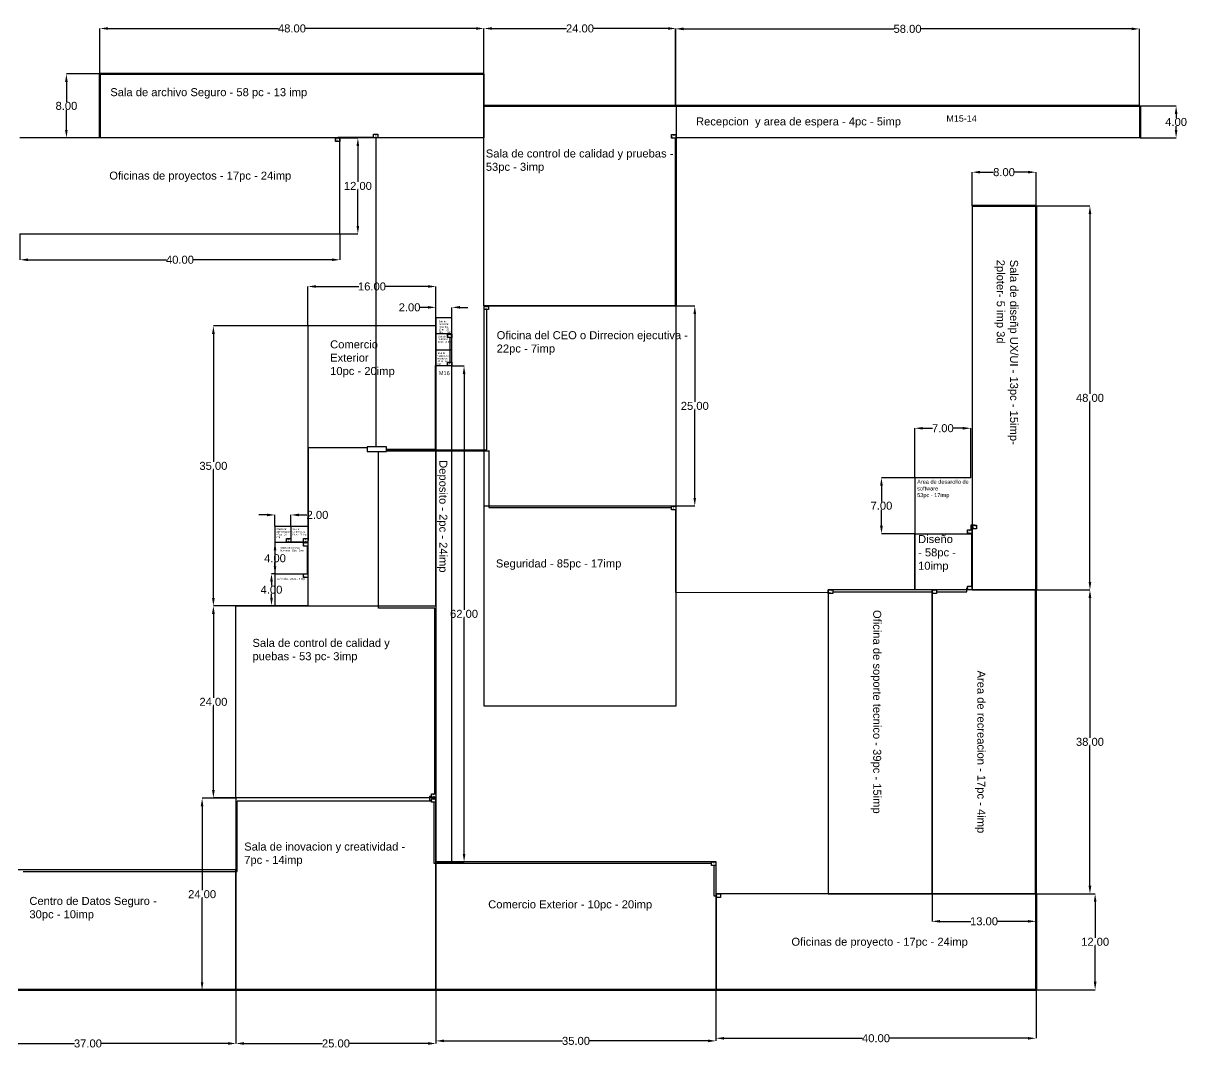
# Model space of a CAD drawing. Header units: metres. Extents: x 0 to 231, y 0 to 187.
# Drawn here: x 85.9 to 231.4, y 58.6 to 186.8 of the extents above; entities that cross this region are included whole.
import ezdxf

# ---------------------------------------------------------------- set-up
doc = ezdxf.new("R2010")
doc.units = ezdxf.units.M
doc.styles.get("Standard").update_dxf_attribs({"font": 'arial.ttf'})
doc.dimstyles.new('Cotas', dxfattribs={"dimscale": 0.001, "dimtxt": 1000, "dimasz": 1000, "dimexe": 0.18, "dimexo": 0.0625, "dimgap": 0.09, "dimtad": 0, "dimtih": 1, "dimtoh": 1, "dimzin": 0, "dimdsep": 46, "dimtxsty": 'Standard', "dimcen": 0.09, "dimclrd": 1, "dimclre": 1, "dimadec": 0, "dimazin": 0, "dimtfac": 1, "dimtofl": 0, "dimtmove": 0, "dimatfit": 3, "dimfxl": 1, "dimtolj": 1, "dimtzin": 0, "dimarcsym": 0})

# ---------------------------------------------------------------- blocks, each defined once
blk = doc.blocks.new('*D1')
at = {"color": 1, "lineweight": -2, "transparency": 16777216}
for p, q in [((143.53, 176.48), (143.53, 186.17)), ((144.53, 186.17), (153.84, 186.17)), ((166.53, 186.17), (157.23, 186.17)), ((167.53, 176.48), (167.53, 186.17))]:
    blk.add_line(p, q, dxfattribs=at)
at = {"color": 1, "transparency": 16777216}
for points in [[(144.53, 186.33), (144.53, 186), (143.53, 186.17)], [(166.53, 186.33), (166.53, 186), (167.53, 186.17)]]:
    blk.add_solid(points, dxfattribs=at)
at = {"layer": 'Defpoints', "color": 0, "transparency": 16777216}
for p in [(167.53, 186.17), (143.53, 176.48), (167.53, 176.48)]:
    blk.add_point(p, dxfattribs=at)
at = {"color": 0, "transparency": 16777216, "insert": (155.53, 186.17), "char_height": 1, "attachment_point": 5}
blk.add_mtext('\\A1;24.00', dxfattribs=at)
blk = doc.blocks.new('*D5')
at = {"color": 1, "lineweight": -2, "transparency": 16777216}
for p, q in [((75.53, 65.98), (75.53, 59.27)), ((112.53, 65.98), (112.53, 59.27)), ((76.53, 59.27), (92.35, 59.27)), ((111.53, 59.27), (95.72, 59.27))]:
    blk.add_line(p, q, dxfattribs=at)
at = {"color": 1, "transparency": 16777216}
for points in [[(76.53, 59.44), (76.53, 59.1), (75.53, 59.27)], [(111.53, 59.44), (111.53, 59.1), (112.53, 59.27)]]:
    blk.add_solid(points, dxfattribs=at)
at = {"layer": 'Defpoints', "color": 0, "transparency": 16777216}
for p in [(75.53, 65.98), (112.53, 65.98), (112.53, 59.27)]:
    blk.add_point(p, dxfattribs=at)
at = {"color": 0, "transparency": 16777216, "insert": (94.03, 59.27), "char_height": 1, "attachment_point": 5}
blk.add_mtext('\\A1;37.00', dxfattribs=at)
blk = doc.blocks.new('*D6')
at = {"color": 1, "lineweight": -2, "transparency": 16777216}
for p, q in [((112.53, 65.98), (112.53, 59.27)), ((137.53, 65.98), (137.53, 59.27)), ((113.53, 59.27), (123.34, 59.27)), ((136.53, 59.27), (126.73, 59.27))]:
    blk.add_line(p, q, dxfattribs=at)
at = {"color": 1, "transparency": 16777216}
for points in [[(113.53, 59.44), (113.53, 59.1), (112.53, 59.27)], [(136.53, 59.44), (136.53, 59.1), (137.53, 59.27)]]:
    blk.add_solid(points, dxfattribs=at)
at = {"layer": 'Defpoints', "color": 0, "transparency": 16777216}
for p in [(112.53, 65.98), (137.53, 65.98), (137.53, 59.27)]:
    blk.add_point(p, dxfattribs=at)
at = {"color": 0, "transparency": 16777216, "insert": (125.03, 59.27), "char_height": 1, "attachment_point": 5}
blk.add_mtext('\\A1;25.00', dxfattribs=at)
blk = doc.blocks.new('*D7')
at = {"color": 1, "lineweight": -2, "transparency": 16777216}
for p, q in [((137.53, 65.98), (137.53, 59.59)), ((172.53, 65.98), (172.53, 59.59)), ((138.53, 59.59), (153.35, 59.59)), ((171.53, 59.59), (156.72, 59.59))]:
    blk.add_line(p, q, dxfattribs=at)
at = {"color": 1, "transparency": 16777216}
for points in [[(138.53, 59.76), (138.53, 59.43), (137.53, 59.59)], [(171.53, 59.76), (171.53, 59.43), (172.53, 59.59)]]:
    blk.add_solid(points, dxfattribs=at)
at = {"layer": 'Defpoints', "color": 0, "transparency": 16777216}
for p in [(137.53, 65.98), (172.53, 65.98), (172.53, 59.59)]:
    blk.add_point(p, dxfattribs=at)
at = {"color": 0, "transparency": 16777216, "insert": (155.03, 59.59), "char_height": 1, "attachment_point": 5}
blk.add_mtext('\\A1;35.00', dxfattribs=at)
blk = doc.blocks.new('*D8')
at = {"color": 1, "lineweight": -2, "transparency": 16777216}
for p, q in [((172.53, 65.98), (172.53, 59.92)), ((212.53, 65.98), (212.53, 59.92)), ((173.53, 59.92), (190.83, 59.92)), ((211.53, 59.92), (194.24, 59.92))]:
    blk.add_line(p, q, dxfattribs=at)
at = {"color": 1, "transparency": 16777216}
for points in [[(173.53, 60.08), (173.53, 59.75), (172.53, 59.92)], [(211.53, 60.08), (211.53, 59.75), (212.53, 59.92)]]:
    blk.add_solid(points, dxfattribs=at)
at = {"layer": 'Defpoints', "color": 0, "transparency": 16777216}
for p in [(172.53, 65.98), (212.53, 65.98), (212.53, 59.92)]:
    blk.add_point(p, dxfattribs=at)
at = {"color": 0, "transparency": 16777216, "insert": (192.53, 59.92), "char_height": 1, "attachment_point": 5}
blk.add_mtext('\\A1;40.00', dxfattribs=at)
blk = doc.blocks.new('*D9')
at = {"color": 1, "lineweight": -2, "transparency": 16777216}
for p, q in [((212.53, 77.98), (219.92, 77.98)), ((219.92, 76.98), (219.92, 72.49)), ((219.92, 66.98), (219.92, 71.47)), ((212.53, 65.98), (219.92, 65.98))]:
    blk.add_line(p, q, dxfattribs=at)
at = {"color": 1, "transparency": 16777216}
for points in [[(219.75, 76.98), (220.09, 76.98), (219.92, 77.98)], [(219.75, 66.98), (220.09, 66.98), (219.92, 65.98)]]:
    blk.add_solid(points, dxfattribs=at)
at = {"layer": 'Defpoints', "color": 0, "transparency": 16777216}
for p in [(212.53, 77.98), (219.92, 77.98), (212.53, 65.98)]:
    blk.add_point(p, dxfattribs=at)
at = {"color": 0, "transparency": 16777216, "insert": (219.92, 71.98), "char_height": 1, "attachment_point": 5}
blk.add_mtext('\\A1;12.00', dxfattribs=at)
blk = doc.blocks.new('*D10')
at = {"color": 1, "lineweight": -2, "transparency": 16777216}
for p, q in [((212.53, 163.98), (219.27, 163.98)), ((219.27, 162.98), (219.27, 140.49)), ((219.27, 116.98), (219.27, 139.47)), ((212.53, 115.98), (219.27, 115.98))]:
    blk.add_line(p, q, dxfattribs=at)
at = {"color": 1, "transparency": 16777216}
for points in [[(219.1, 162.98), (219.44, 162.98), (219.27, 163.98)], [(219.1, 116.98), (219.44, 116.98), (219.27, 115.98)]]:
    blk.add_solid(points, dxfattribs=at)
at = {"layer": 'Defpoints', "color": 0, "transparency": 16777216}
for p in [(212.53, 163.98), (219.27, 163.98), (212.53, 115.98)]:
    blk.add_point(p, dxfattribs=at)
at = {"color": 0, "transparency": 16777216, "insert": (219.27, 139.98), "char_height": 1, "attachment_point": 5}
blk.add_mtext('\\A1;48.00', dxfattribs=at)
blk = doc.blocks.new('*D12')
at = {"color": 1, "lineweight": -2, "transparency": 16777216}
for p, q in [((121.53, 148.98), (121.53, 153.91)), ((122.53, 153.91), (127.89, 153.91)), ((136.53, 153.91), (131.17, 153.91)), ((137.53, 148.98), (137.53, 153.91))]:
    blk.add_line(p, q, dxfattribs=at)
at = {"color": 1, "transparency": 16777216}
for points in [[(122.53, 154.08), (122.53, 153.75), (121.53, 153.91)], [(136.53, 154.08), (136.53, 153.75), (137.53, 153.91)]]:
    blk.add_solid(points, dxfattribs=at)
at = {"layer": 'Defpoints', "color": 0, "transparency": 16777216}
for p in [(137.53, 153.91), (121.53, 148.98), (137.53, 148.98)]:
    blk.add_point(p, dxfattribs=at)
at = {"color": 0, "transparency": 16777216, "insert": (129.53, 153.91), "char_height": 1, "attachment_point": 5}
blk.add_mtext('\\A1;16.00', dxfattribs=at)
blk = doc.blocks.new('*D13')
at = {"color": 1, "lineweight": -2, "transparency": 16777216}
for p, q in [((136.53, 151.3), (135.53, 151.3)), ((137.53, 149.98), (137.53, 151.3)), ((139.53, 149.98), (139.53, 151.3)), ((140.53, 151.3), (141.53, 151.3))]:
    blk.add_line(p, q, dxfattribs=at)
at = {"color": 1, "transparency": 16777216}
for points in [[(136.53, 151.47), (136.53, 151.14), (137.53, 151.3)], [(140.53, 151.47), (140.53, 151.14), (139.53, 151.3)]]:
    blk.add_solid(points, dxfattribs=at)
at = {"layer": 'Defpoints', "color": 0, "transparency": 16777216}
for p in [(137.53, 151.3), (137.53, 149.98), (139.53, 149.98)]:
    blk.add_point(p, dxfattribs=at)
at = {"color": 0, "transparency": 16777216, "insert": (134.23, 151.3), "char_height": 1, "attachment_point": 5}
blk.add_mtext('\\A1;2.00', dxfattribs=at)
blk = doc.blocks.new('*D14')
at = {"color": 1, "lineweight": -2, "transparency": 16777216}
for p, q in [((139.53, 143.98), (141.04, 143.98)), ((141.04, 142.98), (141.04, 113.49)), ((141.04, 82.98), (141.04, 112.47)), ((139.53, 81.98), (141.04, 81.98))]:
    blk.add_line(p, q, dxfattribs=at)
at = {"color": 1, "transparency": 16777216}
for points in [[(140.88, 142.98), (141.21, 142.98), (141.04, 143.98)], [(140.88, 82.98), (141.21, 82.98), (141.04, 81.98)]]:
    blk.add_solid(points, dxfattribs=at)
at = {"layer": 'Defpoints', "color": 0, "transparency": 16777216}
for p in [(139.53, 143.98), (139.53, 81.98), (141.04, 81.98)]:
    blk.add_point(p, dxfattribs=at)
at = {"color": 0, "transparency": 16777216, "insert": (141.04, 112.98), "char_height": 1, "attachment_point": 5}
blk.add_mtext('\\A1;62.00', dxfattribs=at)
blk = doc.blocks.new('*D15')
at = {"color": 1, "lineweight": -2, "transparency": 16777216}
for p, q in [((112.53, 113.98), (109.71, 113.98)), ((109.71, 112.98), (109.71, 102.49)), ((109.71, 90.98), (109.71, 101.47)), ((112.53, 89.98), (109.71, 89.98))]:
    blk.add_line(p, q, dxfattribs=at)
at = {"color": 1, "transparency": 16777216}
for points in [[(109.54, 112.98), (109.88, 112.98), (109.71, 113.98)], [(109.54, 90.98), (109.88, 90.98), (109.71, 89.98)]]:
    blk.add_solid(points, dxfattribs=at)
at = {"layer": 'Defpoints', "color": 0, "transparency": 16777216}
for p in [(112.53, 113.98), (109.71, 89.98), (112.53, 89.98)]:
    blk.add_point(p, dxfattribs=at)
at = {"color": 0, "transparency": 16777216, "insert": (109.71, 101.98), "char_height": 1, "attachment_point": 5}
blk.add_mtext('\\A1;24.00', dxfattribs=at)
blk = doc.blocks.new('*D16')
at = {"color": 1, "lineweight": -2, "transparency": 16777216}
for p, q in [((116.41, 125.35), (115.41, 125.35)), ((117.41, 123.93), (117.41, 125.35)), ((119.41, 123.93), (119.41, 125.35)), ((120.41, 125.35), (121.41, 125.35))]:
    blk.add_line(p, q, dxfattribs=at)
at = {"color": 1, "transparency": 16777216}
for points in [[(116.41, 125.52), (116.41, 125.18), (117.41, 125.35)], [(120.41, 125.52), (120.41, 125.18), (119.41, 125.35)]]:
    blk.add_solid(points, dxfattribs=at)
at = {"layer": 'Defpoints', "color": 0, "transparency": 16777216}
for p in [(119.41, 125.35), (117.41, 123.93), (119.41, 123.93)]:
    blk.add_point(p, dxfattribs=at)
at = {"color": 0, "transparency": 16777216, "insert": (122.72, 125.35), "char_height": 1, "attachment_point": 5}
blk.add_mtext('\\A1;2.00', dxfattribs=at)
blk = doc.blocks.new('*D17')
at = {"color": 1, "lineweight": -2, "transparency": 16777216}
for p, q in [((197.38, 130), (193.21, 130)), ((193.21, 129), (193.21, 127.01)), ((193.21, 124), (193.21, 125.99)), ((197.38, 123), (193.21, 123))]:
    blk.add_line(p, q, dxfattribs=at)
at = {"color": 1, "transparency": 16777216}
for points in [[(193.04, 129), (193.38, 129), (193.21, 130)], [(193.04, 124), (193.38, 124), (193.21, 123)]]:
    blk.add_solid(points, dxfattribs=at)
at = {"layer": 'Defpoints', "color": 0, "transparency": 16777216}
for p in [(197.38, 130), (193.21, 123), (197.38, 123)]:
    blk.add_point(p, dxfattribs=at)
at = {"color": 0, "transparency": 16777216, "insert": (193.21, 126.5), "char_height": 1, "attachment_point": 5}
blk.add_mtext('\\A1;7.00', dxfattribs=at)
blk = doc.blocks.new('*D18')
at = {"color": 1, "lineweight": -2, "transparency": 16777216}
for p, q in [((167.53, 151.48), (169.88, 151.48)), ((169.88, 150.48), (169.88, 139.49)), ((169.88, 127.48), (169.88, 138.47)), ((167.53, 126.48), (169.88, 126.48))]:
    blk.add_line(p, q, dxfattribs=at)
at = {"color": 1, "transparency": 16777216}
for points in [[(169.71, 150.48), (170.04, 150.48), (169.88, 151.48)], [(169.71, 127.48), (170.04, 127.48), (169.88, 126.48)]]:
    blk.add_solid(points, dxfattribs=at)
at = {"layer": 'Defpoints', "color": 0, "transparency": 16777216}
for p in [(167.53, 151.48), (167.53, 126.48), (169.88, 126.48)]:
    blk.add_point(p, dxfattribs=at)
at = {"color": 0, "transparency": 16777216, "insert": (169.88, 138.98), "char_height": 1, "attachment_point": 5}
blk.add_mtext('\\A1;25.00', dxfattribs=at)
blk = doc.blocks.new('*D19')
at = {"color": 1, "lineweight": -2, "transparency": 16777216}
for p, q in [((199.53, 77.98), (199.53, 74.54)), ((212.53, 77.98), (212.53, 74.54)), ((200.53, 74.54), (204.39, 74.54)), ((211.53, 74.54), (207.67, 74.54))]:
    blk.add_line(p, q, dxfattribs=at)
at = {"color": 1, "transparency": 16777216}
for points in [[(200.53, 74.71), (200.53, 74.38), (199.53, 74.54)], [(211.53, 74.71), (211.53, 74.38), (212.53, 74.54)]]:
    blk.add_solid(points, dxfattribs=at)
at = {"layer": 'Defpoints', "color": 0, "transparency": 16777216}
for p in [(199.53, 77.98), (212.53, 77.98), (212.53, 74.54)]:
    blk.add_point(p, dxfattribs=at)
at = {"color": 0, "transparency": 16777216, "insert": (206.03, 74.54), "char_height": 1, "attachment_point": 5}
blk.add_mtext('\\A1;13.00', dxfattribs=at)
blk = doc.blocks.new('*D20')
at = {"color": 1, "lineweight": -2, "transparency": 16777216}
for p, q in [((112.53, 89.93), (108.3, 89.93)), ((108.3, 88.93), (108.3, 78.44)), ((108.3, 66.93), (108.3, 77.42)), ((112.53, 65.93), (108.3, 65.93))]:
    blk.add_line(p, q, dxfattribs=at)
at = {"color": 1, "transparency": 16777216}
for points in [[(108.13, 88.93), (108.46, 88.93), (108.3, 89.93)], [(108.13, 66.93), (108.46, 66.93), (108.3, 65.93)]]:
    blk.add_solid(points, dxfattribs=at)
at = {"layer": 'Defpoints', "color": 0, "transparency": 16777216}
for p in [(112.53, 89.93), (108.3, 65.93), (112.53, 65.93)]:
    blk.add_point(p, dxfattribs=at)
at = {"color": 0, "transparency": 16777216, "insert": (108.3, 77.93), "char_height": 1, "attachment_point": 5}
blk.add_mtext('\\A1;24.00', dxfattribs=at)
blk = doc.blocks.new('*D21')
at = {"color": 1, "lineweight": -2, "transparency": 16777216}
for p, q in [((85.53, 160.48), (85.53, 157.25)), ((125.53, 160.48), (125.53, 157.25)), ((86.53, 157.25), (103.83, 157.25)), ((124.53, 157.25), (107.24, 157.25))]:
    blk.add_line(p, q, dxfattribs=at)
at = {"color": 1, "transparency": 16777216}
for points in [[(86.53, 157.42), (86.53, 157.09), (85.53, 157.25)], [(124.53, 157.42), (124.53, 157.09), (125.53, 157.25)]]:
    blk.add_solid(points, dxfattribs=at)
at = {"layer": 'Defpoints', "color": 0, "transparency": 16777216}
for p in [(85.53, 160.48), (125.53, 160.48), (125.53, 157.25)]:
    blk.add_point(p, dxfattribs=at)
at = {"color": 0, "transparency": 16777216, "insert": (105.53, 157.25), "char_height": 1, "attachment_point": 5}
blk.add_mtext('\\A1;40.00', dxfattribs=at)
blk = doc.blocks.new('*D22')
at = {"color": 1, "lineweight": -2, "transparency": 16777216}
for p, q in [((125.53, 172.48), (127.77, 172.48)), ((127.77, 171.48), (127.77, 166.99)), ((127.77, 161.48), (127.77, 165.97)), ((125.53, 160.48), (127.77, 160.48))]:
    blk.add_line(p, q, dxfattribs=at)
at = {"color": 1, "transparency": 16777216}
for points in [[(127.6, 171.48), (127.93, 171.48), (127.77, 172.48)], [(127.6, 161.48), (127.93, 161.48), (127.77, 160.48)]]:
    blk.add_solid(points, dxfattribs=at)
at = {"layer": 'Defpoints', "color": 0, "transparency": 16777216}
for p in [(125.53, 172.48), (127.77, 172.48), (125.53, 160.48)]:
    blk.add_point(p, dxfattribs=at)
at = {"color": 0, "transparency": 16777216, "insert": (127.77, 166.48), "char_height": 1, "attachment_point": 5}
blk.add_mtext('\\A1;12.00', dxfattribs=at)
blk = doc.blocks.new('*D23')
at = {"color": 1, "lineweight": -2, "transparency": 16777216}
for p, q in [((117.44, 118), (116.97, 118)), ((116.97, 117), (116.97, 116.51)), ((116.97, 115), (116.97, 115.49)), ((117.44, 114), (116.97, 114))]:
    blk.add_line(p, q, dxfattribs=at)
at = {"color": 1, "transparency": 16777216}
for points in [[(116.81, 117), (117.14, 117), (116.97, 118)], [(116.81, 115), (117.14, 115), (116.97, 114)]]:
    blk.add_solid(points, dxfattribs=at)
at = {"layer": 'Defpoints', "color": 0, "transparency": 16777216}
for p in [(117.44, 118), (116.97, 114), (117.44, 114)]:
    blk.add_point(p, dxfattribs=at)
at = {"color": 0, "transparency": 16777216, "insert": (116.97, 116), "char_height": 1, "attachment_point": 5}
blk.add_mtext('\\A1;4.00', dxfattribs=at)
blk = doc.blocks.new('*D24')
at = {"color": 1, "lineweight": -2, "transparency": 16777216}
for p, q in [((117.41, 121.93), (117.41, 121.93)), ((117.41, 120.93), (117.41, 120.45)), ((117.41, 118.93), (117.41, 119.42)), ((117.41, 117.93), (117.41, 117.93))]:
    blk.add_line(p, q, dxfattribs=at)
at = {"color": 1, "transparency": 16777216}
for points in [[(117.25, 120.93), (117.58, 120.93), (117.41, 121.93)], [(117.25, 118.93), (117.58, 118.93), (117.41, 117.93)]]:
    blk.add_solid(points, dxfattribs=at)
at = {"layer": 'Defpoints', "color": 0, "transparency": 16777216}
for p in [(117.41, 121.93), (117.41, 117.93), (117.41, 117.93)]:
    blk.add_point(p, dxfattribs=at)
at = {"color": 0, "transparency": 16777216, "insert": (117.41, 119.93), "char_height": 1, "attachment_point": 5}
blk.add_mtext('\\A1;4.00', dxfattribs=at)
blk = doc.blocks.new('*D25')
at = {"color": 1, "lineweight": -2, "transparency": 16777216}
for p, q in [((95.53, 180.49), (95.53, 186.17)), ((96.53, 186.17), (117.83, 186.17)), ((142.53, 186.17), (121.24, 186.17)), ((143.53, 180.49), (143.53, 186.17))]:
    blk.add_line(p, q, dxfattribs=at)
at = {"color": 1, "transparency": 16777216}
for points in [[(96.53, 186.33), (96.53, 186), (95.53, 186.17)], [(142.53, 186.33), (142.53, 186), (143.53, 186.17)]]:
    blk.add_solid(points, dxfattribs=at)
at = {"layer": 'Defpoints', "color": 0, "transparency": 16777216}
for p in [(143.53, 186.17), (95.53, 180.49), (143.53, 180.49)]:
    blk.add_point(p, dxfattribs=at)
at = {"color": 0, "transparency": 16777216, "insert": (119.53, 186.17), "char_height": 1, "attachment_point": 5}
blk.add_mtext('\\A1;48.00', dxfattribs=at)
blk = doc.blocks.new('*D26')
at = {"color": 1, "lineweight": -2, "transparency": 16777216}
for p, q in [((95.53, 180.49), (91.34, 180.49)), ((91.34, 179.49), (91.34, 177)), ((91.34, 173.49), (91.34, 175.98)), ((95.53, 172.49), (91.34, 172.49))]:
    blk.add_line(p, q, dxfattribs=at)
at = {"color": 1, "transparency": 16777216}
for points in [[(91.17, 179.49), (91.5, 179.49), (91.34, 180.49)], [(91.17, 173.49), (91.5, 173.49), (91.34, 172.49)]]:
    blk.add_solid(points, dxfattribs=at)
at = {"layer": 'Defpoints', "color": 0, "transparency": 16777216}
for p in [(91.34, 180.49), (95.53, 180.49), (95.53, 172.49)]:
    blk.add_point(p, dxfattribs=at)
at = {"color": 0, "transparency": 16777216, "insert": (91.34, 176.49), "char_height": 1, "attachment_point": 5}
blk.add_mtext('\\A1;8.00', dxfattribs=at)
blk = doc.blocks.new('*D27')
at = {"color": 1, "lineweight": -2, "transparency": 16777216}
for p, q in [((121.53, 148.98), (109.71, 148.98)), ((109.71, 147.98), (109.71, 131.99)), ((109.71, 114.98), (109.71, 130.97)), ((121.53, 113.98), (109.71, 113.98))]:
    blk.add_line(p, q, dxfattribs=at)
at = {"color": 1, "transparency": 16777216}
for points in [[(109.54, 147.98), (109.88, 147.98), (109.71, 148.98)], [(109.54, 114.98), (109.88, 114.98), (109.71, 113.98)]]:
    blk.add_solid(points, dxfattribs=at)
at = {"layer": 'Defpoints', "color": 0, "transparency": 16777216}
for p in [(121.53, 148.98), (109.71, 113.98), (121.53, 113.98)]:
    blk.add_point(p, dxfattribs=at)
at = {"color": 0, "transparency": 16777216, "insert": (109.71, 131.48), "char_height": 1, "attachment_point": 5}
blk.add_mtext('\\A1;35.00', dxfattribs=at)
blk = doc.blocks.new('*D29')
at = {"color": 1, "lineweight": -2, "transparency": 16777216}
for p, q in [((167.47, 176.48), (167.47, 186.12)), ((168.47, 186.12), (194.78, 186.12)), ((224.47, 186.12), (198.15, 186.12)), ((225.47, 176.48), (225.47, 186.12))]:
    blk.add_line(p, q, dxfattribs=at)
at = {"color": 1, "transparency": 16777216}
for points in [[(168.47, 186.29), (168.47, 185.95), (167.47, 186.12)], [(224.47, 186.29), (224.47, 185.95), (225.47, 186.12)]]:
    blk.add_solid(points, dxfattribs=at)
at = {"layer": 'Defpoints', "color": 0, "transparency": 16777216}
for p in [(225.47, 186.12), (167.47, 176.48), (225.47, 176.48)]:
    blk.add_point(p, dxfattribs=at)
at = {"color": 0, "transparency": 16777216, "insert": (196.47, 186.12), "char_height": 1, "attachment_point": 5}
blk.add_mtext('\\A1;58.00', dxfattribs=at)
blk = doc.blocks.new('*D30')
at = {"color": 1, "lineweight": -2, "transparency": 16777216}
for p, q in [((225.53, 176.48), (230.04, 176.48)), ((230.04, 175.48), (230.04, 174.99)), ((230.04, 173.48), (230.04, 173.97)), ((225.53, 172.48), (230.04, 172.48))]:
    blk.add_line(p, q, dxfattribs=at)
at = {"color": 1, "transparency": 16777216}
for points in [[(229.87, 175.48), (230.21, 175.48), (230.04, 176.48)], [(229.87, 173.48), (230.21, 173.48), (230.04, 172.48)]]:
    blk.add_solid(points, dxfattribs=at)
at = {"layer": 'Defpoints', "color": 0, "transparency": 16777216}
for p in [(225.53, 176.48), (230.04, 176.48), (225.53, 172.48)]:
    blk.add_point(p, dxfattribs=at)
at = {"color": 0, "transparency": 16777216, "insert": (230.04, 174.48), "char_height": 1, "attachment_point": 5}
blk.add_mtext('\\A1;4.00', dxfattribs=at)
blk = doc.blocks.new('*D31')
at = {"color": 1, "lineweight": -2, "transparency": 16777216}
for p, q in [((204.53, 163.98), (204.53, 168.2)), ((205.53, 168.2), (207.23, 168.2)), ((211.53, 168.2), (209.83, 168.2)), ((212.53, 163.98), (212.53, 168.2))]:
    blk.add_line(p, q, dxfattribs=at)
at = {"color": 1, "transparency": 16777216}
for points in [[(205.53, 168.37), (205.53, 168.04), (204.53, 168.2)], [(211.53, 168.37), (211.53, 168.04), (212.53, 168.2)]]:
    blk.add_solid(points, dxfattribs=at)
at = {"layer": 'Defpoints', "color": 0, "transparency": 16777216}
for p in [(204.53, 168.2), (204.53, 163.98), (212.53, 163.98)]:
    blk.add_point(p, dxfattribs=at)
at = {"color": 0, "transparency": 16777216, "insert": (208.53, 168.2), "char_height": 1, "attachment_point": 5}
blk.add_mtext('\\A1;8.00', dxfattribs=at)
blk = doc.blocks.new('*D32')
at = {"color": 1, "lineweight": -2, "transparency": 16777216}
for p, q in [((197.38, 130), (197.38, 136.19)), ((198.38, 136.19), (199.59, 136.19)), ((203.38, 136.19), (202.17, 136.19)), ((204.38, 130), (204.38, 136.19))]:
    blk.add_line(p, q, dxfattribs=at)
at = {"color": 1, "transparency": 16777216}
for points in [[(198.38, 136.35), (198.38, 136.02), (197.38, 136.19)], [(203.38, 136.35), (203.38, 136.02), (204.38, 136.19)]]:
    blk.add_solid(points, dxfattribs=at)
at = {"layer": 'Defpoints', "color": 0, "transparency": 16777216}
for p in [(197.38, 136.19), (197.38, 130), (204.38, 130)]:
    blk.add_point(p, dxfattribs=at)
at = {"color": 0, "transparency": 16777216, "insert": (200.88, 136.19), "char_height": 1, "attachment_point": 5}
blk.add_mtext('\\A1;7.00', dxfattribs=at)
blk = doc.blocks.new('*D33')
at = {"color": 1, "lineweight": -2, "transparency": 16777216}
for p, q in [((212.53, 115.98), (219.27, 115.98)), ((219.27, 114.98), (219.27, 97.49)), ((219.27, 78.98), (219.27, 96.47)), ((212.53, 77.98), (219.27, 77.98))]:
    blk.add_line(p, q, dxfattribs=at)
at = {"color": 1, "transparency": 16777216}
for points in [[(219.1, 114.98), (219.44, 114.98), (219.27, 115.98)], [(219.1, 78.98), (219.44, 78.98), (219.27, 77.98)]]:
    blk.add_solid(points, dxfattribs=at)
at = {"layer": 'Defpoints', "color": 0, "transparency": 16777216}
for p in [(212.53, 115.98), (219.27, 115.98), (212.53, 77.98)]:
    blk.add_point(p, dxfattribs=at)
at = {"color": 0, "transparency": 16777216, "insert": (219.27, 96.98), "char_height": 1, "attachment_point": 5}
blk.add_mtext('\\A1;38.00', dxfattribs=at)

msp = doc.modelspace()

# ---------------------------------------------------------------- linework, layer by layer
at = {"lineweight": 211}
for p, q in [((95.531, 180.491), (143.531, 180.491)), ((95.531, 172.491), (95.531, 180.491)), ((143.532, 176.478), (167.532, 176.478)), ((167.468, 176.478), (225.468, 176.478)), ((225.532, 172.478), (225.532, 176.478)), ((212.532, 163.978), (204.532, 163.978)), ((212.532, 115.978), (212.532, 163.978)), ((212.516, 77.978), (212.516, 115.978)), ((212.532, 65.978), (212.532, 77.978)), ((75.532, 65.978), (112.532, 65.978)), ((112.532, 65.978), (137.532, 65.978)), ((137.532, 65.978), (172.532, 65.978)), ((172.532, 65.978), (212.532, 65.978))]:
    msp.add_line(p, q, dxfattribs=at)
for p, q in [((143.531, 180.491), (143.531, 172.491)), ((143.532, 176.478), (143.532, 172.478)), ((143.532, 151.478), (143.532, 176.478)), ((167.532, 176.478), (167.532, 151.478)), ((125.534, 172.489), (85.534, 172.489)), ((143.531, 172.491), (95.531, 172.491)), ((125.532, 160.478), (125.532, 172.478)), ((225.532, 172.478), (167.532, 172.478)), ((204.532, 163.978), (204.532, 115.978)), ((85.532, 160.478), (125.532, 160.478)), ((167.532, 151.478), (143.532, 151.478)), ((143.532, 151.478), (143.532, 126.478)), ((167.532, 126.478), (167.532, 151.478)), ((139.532, 149.978), (137.532, 149.978)), ((137.532, 149.978), (137.532, 143.978)), ((139.532, 143.978), (139.532, 149.978)), ((137.532, 148.978), (121.532, 148.978)), ((121.532, 148.978), (121.532, 113.978)), ((137.532, 113.978), (137.532, 148.978)), ((139.532, 147.978), (137.532, 147.978)), ((139.532, 145.978), (139.532, 147.978)), ((137.532, 143.978), (137.532, 145.978)), ((137.532, 145.978), (139.532, 145.978)), ((139.532, 143.978), (137.532, 143.978)), ((137.532, 143.978), (137.532, 81.978)), ((139.532, 81.978), (139.532, 143.978)), ((128.937, 133.852), (128.937, 133.267)), ((131.34, 133.852), (128.937, 133.852)), ((131.34, 133.267), (131.34, 133.852)), ((128.937, 133.267), (131.34, 133.267)), ((204.379, 130.001), (197.379, 130.001)), ((197.379, 130.001), (197.379, 116.001)), ((143.532, 126.478), (167.532, 126.478)), ((143.532, 126.478), (143.532, 101.478)), ((167.532, 101.478), (167.532, 126.478)), ((117.412, 121.935), (117.412, 123.935)), ((117.412, 123.935), (121.531, 123.935)), ((119.412, 121.935), (119.412, 123.935)), ((197.379, 116.001), (197.379, 123.001)), ((197.379, 123.001), (204.532, 123.001)), ((117.412, 113.935), (117.412, 121.935)), ((117.412, 121.935), (121.531, 121.935)), ((119.412, 121.935), (118.712, 121.935)), ((121.412, 121.935), (119.412, 121.935)), ((117.441, 113.996), (117.441, 117.996)), ((117.441, 117.996), (121.441, 117.996)), ((199.532, 115.978), (186.532, 115.978)), ((186.532, 115.978), (186.532, 77.978)), ((212.532, 115.978), (199.532, 115.978)), ((199.532, 115.978), (199.532, 77.978)), ((199.532, 77.978), (199.532, 115.978)), ((204.532, 115.978), (212.532, 115.978)), ((112.532, 89.978), (112.532, 113.978)), ((112.532, 113.978), (137.532, 113.978)), ((121.532, 113.978), (137.532, 113.978)), ((137.532, 113.978), (137.532, 89.978)), ((143.532, 101.478), (167.532, 101.478)), ((137.532, 89.978), (112.532, 89.978)), ((112.532, 89.978), (112.532, 65.978)), ((137.532, 65.978), (137.532, 89.978)), ((172.532, 81.978), (137.532, 81.978)), ((137.532, 81.978), (137.532, 65.978)), ((137.532, 81.978), (139.532, 81.978)), ((172.532, 65.978), (172.532, 81.978)), ((112.532, 80.978), (75.532, 80.978)), ((112.532, 65.978), (112.532, 80.978)), ((212.532, 77.978), (172.532, 77.978)), ((172.532, 77.978), (172.532, 65.978)), ((186.532, 77.978), (199.532, 77.978)), ((199.532, 77.978), (212.532, 77.978))]:
    msp.add_line(p, q)
at = {"color": 3}
for p, q in [((124.979, 172.486), (125.529, 172.486)), ((124.979, 172.036), (124.979, 172.486)), ((125.529, 172.036), (124.979, 172.036)), ((125.529, 172.486), (125.529, 172.036)), ((129.716, 172.961), (130.266, 172.961)), ((129.716, 172.511), (129.716, 172.961)), ((130.266, 172.511), (129.716, 172.511)), ((130.266, 172.961), (130.266, 172.511)), ((166.955, 172.913), (167.505, 172.913)), ((166.955, 172.463), (166.955, 172.913)), ((167.505, 172.463), (166.955, 172.463)), ((167.505, 172.913), (167.505, 172.463)), ((143.545, 151.466), (144.095, 151.466)), ((143.545, 151.016), (143.545, 151.466)), ((144.095, 151.466), (144.095, 151.016)), ((144.095, 151.016), (143.545, 151.016)), ((138.96, 147.971), (139.51, 147.971)), ((138.96, 147.521), (138.96, 147.971)), ((139.51, 147.521), (138.96, 147.521)), ((139.51, 147.971), (139.51, 147.521)), ((138.97, 144.438), (139.52, 144.438)), ((138.97, 143.988), (138.97, 144.438)), ((139.52, 143.988), (138.97, 143.988)), ((139.52, 144.438), (139.52, 143.988)), ((166.954, 126.453), (167.504, 126.453)), ((166.954, 126.003), (166.954, 126.453)), ((167.504, 126.003), (166.954, 126.003)), ((167.504, 126.453), (167.504, 126.003)), ((204.551, 124.051), (205.101, 124.051)), ((204.551, 123.601), (204.551, 124.051)), ((205.101, 124.051), (205.101, 123.601)), ((118.858, 122.389), (119.408, 122.389)), ((118.858, 121.939), (118.858, 122.389)), ((119.408, 122.389), (119.408, 121.939)), ((120.97, 122.4), (121.52, 122.4)), ((120.97, 121.95), (120.97, 122.4)), ((121.52, 122.4), (121.52, 121.95)), ((203.97, 123.477), (204.52, 123.477)), ((203.97, 123.027), (203.97, 123.477)), ((204.52, 123.027), (203.97, 123.027)), ((204.52, 123.477), (204.52, 123.027)), ((205.101, 123.601), (204.551, 123.601)), ((119.408, 121.939), (118.858, 121.939)), ((120.968, 121.89), (121.518, 121.89)), ((120.968, 121.44), (120.968, 121.89)), ((121.518, 121.44), (120.968, 121.44)), ((121.52, 121.95), (120.97, 121.95)), ((121.518, 121.89), (121.518, 121.44)), ((120.974, 117.987), (121.524, 117.987)), ((120.974, 117.537), (120.974, 117.987)), ((121.524, 117.987), (121.524, 117.537)), ((121.524, 117.537), (120.974, 117.537)), ((203.953, 116.456), (204.503, 116.456)), ((203.953, 116.006), (203.953, 116.456)), ((204.503, 116.456), (204.503, 116.006)), ((186.57, 115.973), (187.12, 115.973)), ((186.57, 115.523), (186.57, 115.973)), ((187.12, 115.523), (186.57, 115.523)), ((187.12, 115.973), (187.12, 115.523)), ((199.536, 115.97), (200.086, 115.97)), ((199.536, 115.52), (199.536, 115.97)), ((200.086, 115.52), (199.536, 115.52)), ((200.086, 115.97), (200.086, 115.52)), ((204.503, 116.006), (203.953, 116.006)), ((136.953, 90.5), (137.503, 90.5)), ((136.953, 90.05), (136.953, 90.5)), ((137.503, 90.5), (137.503, 90.05)), ((136.951, 89.873), (137.501, 89.873)), ((136.951, 89.423), (136.951, 89.873)), ((137.501, 89.423), (136.951, 89.423)), ((137.503, 90.05), (136.953, 90.05)), ((137.501, 89.873), (137.501, 89.423)), ((171.974, 81.968), (172.524, 81.968)), ((171.974, 81.518), (171.974, 81.968)), ((172.524, 81.518), (171.974, 81.518)), ((172.524, 81.968), (172.524, 81.518)), ((172.543, 77.968), (173.093, 77.968)), ((172.543, 77.518), (172.543, 77.968)), ((173.093, 77.518), (172.543, 77.518)), ((173.093, 77.968), (173.093, 77.518))]:
    msp.add_line(p, q, dxfattribs=at)
at = {"color": 6}
for p, q in [((129.713, 172.526), (125.245, 172.526)), ((125.245, 172.526), (125.245, 172.487)), ((130.002, 172.465), (130.002, 133.86)), ((167.448, 151.504), (167.448, 172.459)), ((144.097, 151.252), (144.124, 151.252)), ((144.124, 151.252), (144.124, 151.504)), ((144.124, 151.504), (167.448, 151.504)), ((143.907, 133.473), (143.907, 151.012)), ((139.285, 144.438), (139.285, 147.518)), ((137.45, 144.049), (137.45, 133.545)), ((137.45, 144.049), (138.962, 144.049)), ((128.934, 133.74), (121.54, 133.74)), ((121.54, 133.74), (121.54, 122.135)), ((130.357, 113.698), (130.357, 133.26)), ((137.45, 133.545), (131.368, 133.545)), ((131.37, 133.473), (143.908, 133.473)), ((131.375, 133.385), (144.121, 133.385)), ((144.118, 133.389), (144.118, 126.294)), ((144.118, 126.294), (166.953, 126.278)), ((167.463, 126.004), (167.463, 115.674)), ((204.437, 123.483), (204.437, 124.103)), ((204.437, 124.103), (204.835, 124.103)), ((204.835, 124.103), (204.835, 124.054)), ((204.508, 116.459), (204.508, 123.009)), ((120.967, 121.966), (119.409, 121.966)), ((120.934, 121.866), (120.934, 122.022)), ((120.934, 122.022), (120.966, 122.022)), ((120.965, 121.866), (120.934, 121.866)), ((121.485, 117.99), (121.485, 121.439)), ((121.54, 122.135), (121.521, 122.135)), ((167.463, 115.674), (186.561, 115.683)), ((187.125, 115.744), (199.536, 115.744)), ((200.087, 115.753), (203.864, 115.753)), ((203.864, 115.753), (203.864, 116.213)), ((203.864, 116.213), (203.948, 116.213)), ((137.387, 113.698), (130.357, 113.698)), ((137.387, 90.502), (137.387, 113.698)), ((112.689, 80.754), (112.689, 89.562)), ((136.937, 89.562), (112.689, 89.562)), ((136.935, 90.141), (136.735, 90.141)), ((136.735, 90.141), (136.735, 89.645)), ((136.735, 89.645), (136.935, 89.645)), ((137.253, 89.419), (137.253, 81.797)), ((137.253, 81.797), (171.965, 81.797)), ((172.255, 81.513), (172.255, 77.75)), ((85.95, 80.754), (112.689, 80.754)), ((172.255, 77.75), (172.54, 77.75))]:
    msp.add_line(p, q, dxfattribs=at)

# ---------------------------------------------------------------- texts
at = {"attachment_point": 1}
for s, width, insert, char_height in [('Sala de archivo Seguro - 58 pc - 13 imp', 43.47044, (96.822, 178.706), 1), ('Recepcion  y area de espera - 4pc - 5imp', 25.5275, (170.032, 175.05), 1), ('Sala de control de seguridad\\P15 pc - 25 imp', 1.57815, (137.882, 149.632), 0.2), ('{\\H400x;Comercio Exterior\\P10pc - 20imp}', 9.03345, (124.303, 147.176), 0.0025), ('Sala de reuniones\\P10 pc - 3 imp', 1.57815, (137.797, 147.765), 0.2), ('Sala de vigilancia y monitoreo\\P22 pc - 16 imp', 1.57815, (137.741, 145.676), 0.2), ('Oficina de \\Padministracion\\P47 pc - 16 imp', 1.57815, (117.601, 123.675), 0.2), ('Sala de \\Pconferencias', 1.65937, (119.576, 123.666), 0.0025), ('{\\H80x;Sala de \\Pconferencias\\P84 pc - 25 imp}', 1.836, (119.576, 123.66), 0.0025), ('Oficina de recursos Humanos - 15pc - 2imp', 3.43147, (118.101, 121.336), 0.2), ('\\A1;cafeteria - 25pc - 4imp', 5.28341, (117.664, 117.483), 0.25), ('Sala de control de calidad y puebas - 53 pc- 3imp', 18.22227, (114.597, 109.854), 1), ('Sala de inovacion y creatividad - 7pc - 14imp', 21.63098, (113.563, 84.39), 1), ('Centro de Datos Seguro - 30pc - 10imp', 18.15964, (86.712, 77.592), 1)]:
    msp.add_mtext_dynamic_manual_height_columns(s, width=width, gutter_width=0.0125, heights=[0], dxfattribs=dict(at, insert=insert, char_height=char_height))
at = {"color": 3, "attachment_point": 1}
for s, width, insert, char_height in [('M15-14', 0.8915, (201.329, 175.323), 0.8), ('{\\H0.92308x;M19-18\\P}6U', 0.29615, (124.979, 172.44), 0.13), ('M18\\P6U', 0.29615, (129.84, 172.912), 0.13), ('M15-14\\P6U', 0.52299, (167.002, 172.841), 0.1), ('M14\\P6U', 0.52299, (143.685, 151.371), 0.1), ('M17', 0.39761, (138.908, 148.304), 0.2), ('M17-16\\P6U', 0.52299, (138.981, 147.873), 0.1), ('M16\\P6U', 0.52299, (139.119, 144.34), 0.1), ('M16', 0.39761, (137.895, 143.329), 0.5), ('M8\\P9U', 0.52299, (167.123, 126.416), 0.1), ('M13-12\\P6U', 0.52299, (204.557, 124.022), 0.12), ('M1-0\\P6U', 0.52299, (118.928, 122.334), 0.13), ('M0\\P9U', 0.43404, (121.1, 122.352), 0.13), ('M12-11\\P6U', 0.52299, (203.98, 123.443), 0.12), ('M1A-0\\P6U', 0.52299, (120.999, 121.839), 0.13), ('{\\H0.76923x;M2A-1A\\P}6U', 0.52299, (120.986, 117.939), 0.13), ('{\\H0.76923x;M11-10\\P}6U', 0.52299, (203.979, 116.397), 0.13), ('M9-8\\P6U', 0.52299, (186.64, 115.918), 0.13), ('M10-9\\P6U', 0.52299, (199.607, 115.914), 0.13), ('M3\\P6U', 0.52299, (137.097, 90.453), 0.13), ('M4-3\\P6U', 0.52299, (137.022, 89.818), 0.13), ('M5A-4\\P6U', 0.52299, (171.988, 81.931), 0.13), ('M6A-5A\\P6U', 0.52299, (172.556, 77.93), 0.1)]:
    msp.add_mtext_dynamic_manual_height_columns(s, width=width, gutter_width=0.0125, heights=[0], dxfattribs=dict(at, insert=insert, char_height=char_height))
at = {"attachment_point": 1}
for s, insert, char_height, width in [('Sala de control de calidad y pruebas - 53pc - 3imp', (143.761, 171.042), 1, 25.47002), ('Oficinas de proyectos - 17pc - 24imp', (96.698, 168.275), 1, 25.47002), ('Oficina del CEO o Dirrecion ejecutiva - 22pc - 7imp', (145.12, 148.324), 1, 25.47002), ('\\pxr20.47002;Area de desarollo de \\Psoftware \\P53pc - 17imp', (197.67, 129.743), 0.5, 30.22445), ('\\pxr20.47002;Diseño - 58pc - 10imp', (197.789, 122.835), 1, 25.47002), ('Seguridad - 85pc - 17imp', (145.022, 119.785), 1, 25.47002), ('Comercio Exterior - 10pc - 20imp', (144.058, 77.168), 1, 25.47002), ('Oficinas de proyecto - 17pc - 24imp', (181.957, 72.491), 1, 25.47002)]:
    msp.add_mtext(s, dxfattribs=dict(at, insert=insert, char_height=char_height, width=width))
at = {"char_height": 1, "width": 25.47002, "attachment_point": 1, "rotation": 270}
for s, insert in [('Sala de diseñp UX/UI - 13pc - 15imp- 2ploter- 5 imp 3d', (210.289, 157.257)), ('Deposito - 2pc - 24imp', (138.948, 132.202)), ('Oficina de soporte tecnico - 39pc - 15imp', (193.177, 113.468)), ('Area de recreacion - 17pc - 4imp', (206.198, 105.897))]:
    msp.add_mtext(s, dxfattribs=dict(at, insert=insert))

# ---------------------------------------------------------------- dimensions: what is measured, and where the dimension line sits
for base, p1, p2, picture, middle in [((143.531, 186.165), (95.531, 180.491), (143.531, 180.491), '*D25', (119.531, 186.165)), ((167.532, 186.165), (143.532, 176.478), (167.532, 176.478), '*D1', (155.532, 186.165)), ((225.468, 186.122), (167.468, 176.478), (225.468, 176.478), '*D29', (196.468, 186.122)), ((204.532, 168.202), (212.532, 163.978), (204.532, 163.978), '*D31', (208.532, 168.202)), ((125.532, 157.254), (85.532, 160.478), (125.532, 160.478), '*D21', (105.532, 157.254)), ((137.532, 153.914), (121.532, 148.978), (137.532, 148.978), '*D12', (129.532, 153.914)), ((137.532, 151.303), (139.532, 149.978), (137.532, 149.978), '*D13', (134.226, 151.303)), ((197.379, 136.188), (204.379, 130.001), (197.379, 130.001), '*D32', (200.879, 136.188)), ((119.412, 125.349), (117.412, 123.935), (119.412, 123.935), '*D16', (122.718, 125.349)), ((212.532, 74.545), (199.532, 77.978), (212.532, 77.978), '*D19', (206.032, 74.545)), ((112.532, 59.269), (75.532, 65.978), (112.532, 65.978), '*D5', (94.032, 59.269)), ((137.532, 59.269), (112.532, 65.978), (137.532, 65.978), '*D6', (125.032, 59.269)), ((172.532, 59.593), (137.532, 65.978), (172.532, 65.978), '*D7', (155.032, 59.593)), ((212.532, 59.916), (172.532, 65.978), (212.532, 65.978), '*D8', (192.532, 59.916))]:
    dim = msp.add_linear_dim(base=base, p1=p1, p2=p2, dimstyle='Cotas')
    dim.commit()
    dim.dimension.update_dxf_attribs({"geometry": picture, "text_midpoint": middle})
for base, p1, p2, picture, middle in [((91.337, 180.491), (95.531, 172.491), (95.531, 180.491), '*D26', (91.337, 176.491)), ((127.766, 172.478), (125.532, 160.478), (125.532, 172.478), '*D22', (127.766, 166.478)), ((219.271, 163.978), (212.532, 115.978), (212.532, 163.978), '*D10', (219.271, 139.978)), ((169.876, 126.478), (167.532, 151.478), (167.532, 126.478), '*D18', (169.876, 138.978)), ((109.708, 113.978), (121.532, 148.978), (121.532, 113.978), '*D27', (109.708, 131.478)), ((141.044, 81.978), (139.532, 143.978), (139.532, 81.978), '*D14', (141.044, 112.978)), ((193.21, 123.001), (197.379, 130.001), (197.379, 123.001), '*D17', (193.21, 126.501)), ((117.412, 117.935), (117.412, 121.935), (117.412, 117.935), '*D24', (117.412, 119.935)), ((116.972, 113.996), (117.441, 117.996), (117.441, 113.996), '*D23', (116.972, 115.996)), ((219.271, 115.978), (212.532, 77.978), (212.532, 115.978), '*D33', (219.271, 96.978)), ((109.708, 89.978), (112.532, 113.978), (112.532, 89.978), '*D15', (109.708, 101.978)), ((108.296, 65.932), (112.532, 89.932), (112.532, 65.932), '*D20', (108.296, 77.932)), ((219.919, 77.978), (212.532, 65.978), (212.532, 77.978), '*D9', (219.919, 71.978))]:
    dim = msp.add_linear_dim(base=base, p1=p1, p2=p2, angle=90, dimstyle='Cotas')
    dim.commit()
    dim.dimension.update_dxf_attribs({"geometry": picture, "text_midpoint": middle})
dim = msp.add_aligned_dim(p1=(225.532, 172.478), p2=(225.532, 176.478), distance=-4.509, dimstyle='Cotas')
dim.commit()
dim.dimension.update_dxf_attribs({"geometry": '*D30', "text_midpoint": (230.041, 174.478)})

doc.saveas('drawing.dxf')
